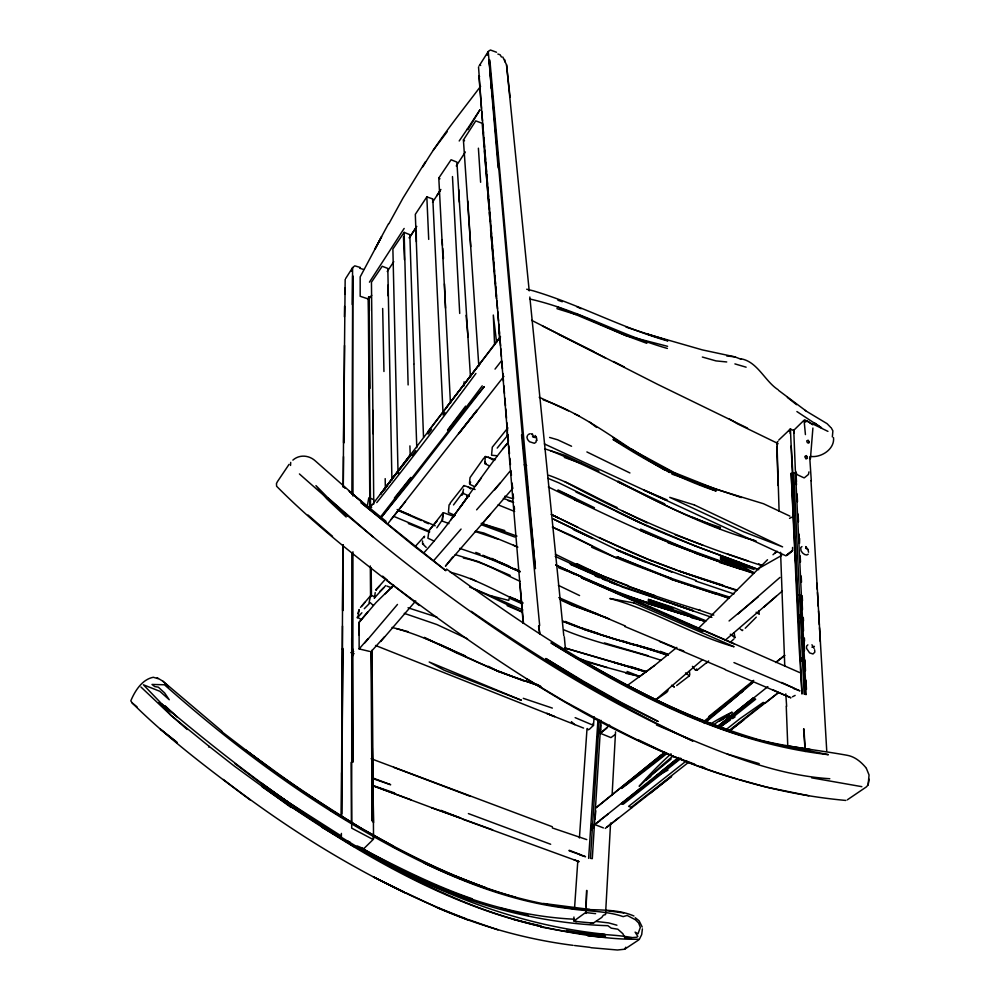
<?xml version="1.0" encoding="UTF-8"?>
<svg xmlns="http://www.w3.org/2000/svg" width="1000" height="1000" viewBox="0 0 1000 1000"><rect width="100%" height="100%" fill="white"/><g stroke="black" fill="none" stroke-linecap="round" stroke-linejoin="round"><path stroke-width="1.5" d="M363.913 848.575L373.125 839.525L351.7 828.138L351.812 553.112M352.938 551.775L352.837 762.262L352.113 638.263L352.013 762.2L351.7 638.225M352.987 496.062L352.7 275.812L351.9 494.3M372.013 650.562L373.55 839.05L373.15 837.788M341.375 836.888L341.388 833.413M351.1 762.412L351.45 821.838M464.1 385.812L464.113 381.763M343.587 442.738L345.163 279.475M388.113 295.3L388.15 285.025L388.225 295.95M341.337 816.975L342.875 544.725M343.212 487.25L343.812 394.55M342.5 626.05L342.05 772.837L342.7 649.562M342.587 610.462L342.962 545M343.312 486L343.5 456.637M342.912 610.6L343.275 545.138M343.888 442.887L344.5 345.462M344.837 294.387L344.875 288.2L344.775 294.225M497.2 448.088L507.175 435.975L507.238 431.637M344.412 316.8L344.588 306.262M591.462 829.6L593.413 827.738L593.45 825.575L592.2 823.538M341.438 816.862L342.85 648.388L342.275 649.163M408.125 384.938L404.125 232.375L392.887 249.025L398.025 472.225M805.425 434.588L804.075 420.2L793.763 430.3L795.312 469.525L795.713 473.45L796.862 473.913M586.062 913.462L586.562 890.588M689.788 674.712L689.425 671.312M585.95 906.925L586.825 890.425M612.087 795.3L615.538 731.875M610.575 823.025L605.525 914.562L603.337 915.212L601.788 917.412L593.413 923.037L590.288 922.862L593.138 923.112M600.8 724.9L600.312 733.288L610.95 737.613L614.55 734.987M790.15 433.475L790.413 429L794.212 430.863M600.562 729.087L600.312 733.288L606.938 728.062M600.962 720.3L592.3 858.637L590.45 858.35L599.225 720.212M588.625 858.375L597.987 719.45M573.95 917.013L573.675 921.188L585.575 912.55L595.6 913.65M574.55 908.15L577.8 861.025M579.412 837.962L586.987 729.125M594.188 716.888L593.462 725.387L589.45 729.212L588.25 729.788L587.263 728.5M594.987 819.212L595.812 810.812M642.4 928.888L641.688 934.6L639.4 939.2C606.362 940.025 573.075 932.913 540.625 926.963M442.7 519.65L442.925 512.95L428.988 530.562L427.9 538.212L434.212 541.112M469.462 483.387L470.037 477.587L483.837 458.038M810.425 458.75L812.9 428.038M367.55 504.775L368.8 497.863L369.588 497.9M357.938 617.025L359.175 609.562L357.875 613.425M436.838 527.837L441.662 520.837L443.225 514.325M507.85 427.887L492.287 447.188L491.55 455.25L496.987 455.737M424.3 537.663L424.513 536.213L415.838 545.8M540.938 686.513L498.862 671.7L457.113 653.213L424.375 637.375M495.438 459.688L485.312 456.425L484.775 463.663L489.3 465.838M847.275 799.862L866.35 786.925L868.138 784.875L869.087 779.188M536.312 440.175L535.975 442.2L534.362 443.288L529.475 441.712L527.612 439.525L526.925 437.163L527.625 435.337M369.05 602.788L370.55 595.75L360.513 607.413M519.875 583.188L523.5 623.387M868.138 784.875L869.05 774.963L866.413 768.487M375.213 592.6L374.513 598M808.95 471.887L808.45 474.438L804.55 477.638M667.725 691.188L668 689.85M453.5 504.938L462.825 492.475L463.525 489.25M696.388 670.225L696.663 668.988L697.25 670.062M487.262 55.2L488.263 51.525L490.4 50L496.525 52.25M832.35 436.912L832.887 430.875L831.213 427.812M351.562 271.1L352.6 267.638L354.762 265.837L360.325 267.475M290.7 462.413L290.538 465.45M357.512 617.35L361.225 619.487M432.525 200.062L432.825 199.225L431.737 198.588L426.838 196.887L415.325 214.338L423.512 437.25M600.625 732.5L600.312 733.288L609.637 725.15M473.925 486.3L469.738 484.3L470.625 482.113M463.462 492.6L461.95 495.325M422.863 166.812C439.65 138.375 460.788 112.65 480.625 86.287M375.163 248.938L381.6 236.7L360.175 276.913L360.175 296.275L368.762 299.125L371.712 295.287M597.225 737.138L598.413 734.875L597.913 732.8M388.913 223.7L402.85 198.325L425.513 161.637M374.65 249.425L388.45 223.863M374.25 598.188L385.712 585.538M352.45 656.5L351.375 652.513L353.1 649.362M794.513 552.475L795.188 551.225L796.038 570.188M795.713 473.45L796.388 472.287M590.862 947.7L617.438 950L624.65 949.225L625.8 947.2M478.837 366.225L463.413 139.975L475.763 120.875L482.175 123.287L492.987 256.913M404.15 228.45L369.45 282.162M730.275 634.225L734.875 637.638L734.225 633.038M373.125 433.787L371.45 282.2L382.2 266.262L387.825 268.45L391.925 480.2M450.462 403.375L438.8 178.025L451.087 159.762L456.887 162.1L470.487 377.163M398.062 473.688L398.775 472.55M479.162 65.85L488.263 51.525L498.137 167.925M345.637 278.575L352.6 267.638L352.287 304.55M467.287 129.113L479.963 109.8L467.925 129.588L467.287 129.113L459.2 140.975M436.637 195.975L440.887 189.462M465.375 151.975L456.25 165.975M440.213 190.55L432.525 202.275M393.775 261.675L387.25 271.488M416.788 226.388L409.2 238.012L416.1 227.5M289.062 464.375L277.438 481.625L276.462 483.537L276.613 486.25C320.25 530.3 370.3 567.6 419.263 605.5M424.3 552.337C455.475 518.038 478.837 477.725 508.35 442.125M459.913 507.7L468.088 496.375L450.625 520M485.037 456.8L486.337 456.875M475.337 486.287L481.388 478M433.338 150.087L447.238 131.637M507.175 435.975L508.062 434.775M448.663 430.662L482.25 385.85M410.163 454.963L380.375 494.412L500.2 336.875M380.637 493.875L410.363 454.837M450.175 503.088L464.062 485.45L463.512 486.138M411.037 477.65L380.95 516.438M387.6 524.025L476.825 410.312M370.337 507.337L394.113 476.087M428.05 434.113L431.525 429.55M393.562 585.288L376.087 602.513L359.075 622.388L359.15 648.925L369.575 651.4M446.438 407.325L500.55 336.875M412.025 455.5L415.775 450.588M443.013 414.9L444.888 412.438M364.875 642.837L397.475 604.438M480.387 363.125L428.062 431.5M394.4 498.013L410.825 477.413M465.625 406.125L447.55 430.037M495.025 369.1L501.2 361.163M459.012 433.5L503.9 376.362M494.775 489.812L509.8 471.438M394.487 476.05L411.213 454.975M447.775 430.288L466.25 407.013M362.038 605.95L364.9 602.325M371.375 651.312L384.525 636.737M452.688 557.062L445.438 566.163L512.888 488.225M458.525 433.6L477.225 410.288M391.225 519.25L405.538 501.525M367.775 611.825L359.075 622.388L359.263 635.212M461.062 529.062L433.875 560.413M380.775 641.462L415.725 600.938M368.1 638.612L359.15 648.925L359.775 648.812M483.05 522.775L490.525 514.163M476.613 509.837L500.025 483.137M502.938 448.688L507.887 443.1M777.463 444.888L776.95 442.525L777.925 441.425M788.45 431.213L790.413 429L802 694.038L798.65 639.125L791.175 473.088L799.463 638.5M437.312 520.75L428.988 530.562M756.287 617.137L745.238 628.237M384.425 580.35L375.85 589.913L379.637 586.062M364.3 608.688L369.2 603.725M385.075 593.95L393.675 585.15M767.513 559.725L698.512 628.275M361.887 612.788L357.35 617.837L357.238 617.212M811.9 647.15L814.412 646.375M450.288 503.825L449.062 504.9L448.438 512.575L455.25 515.462M807.85 644.862L806.575 646.112L806.488 648.3L809.625 652.9L812.987 653.975L814.85 652.125L814.613 649.788M778.737 440.075L790.413 429M742.85 630.013L742.262 630.588L740.275 629.05M208.612 747.013L209.225 746.438L234.213 766.025L291.163 807.55M379.712 591.575L383.825 587.688M774.938 553.387L777.175 551.287M689.538 675.725L676.663 685.55M729.938 642.675L733.925 638.975M692.438 666.35L695.2 669.975L696.912 670.337L708.662 661M787.562 554.975L792.537 550.525L792.575 547.463M773 554.738L776.263 551.838M776.175 596.287L724.9 640.512M737.7 614.25L779.963 577.425M801.925 546.6L800.713 547.65L801.012 550.737L802.55 552.95L804.675 554.513L806.762 554.975L808.2 554.2M780.775 658.7L784.675 655.337M656.25 699.3L702.5 659.7M763.713 607.288L782.275 591.062M595.825 807.962L664.538 752.35M605.262 828.425L610.275 824.338M706.375 663.075L708.175 661.562M650.062 793.413L671.612 776.225M676.825 647.387L654.55 665.487L627.112 685.662M729.075 620.962L758.363 596.688M775.812 662.525L784.6 655.337M603.4 827.9L594.75 824.55L678.45 757.862M645.987 779.675L671.137 758.95M661.162 755.05L597.112 806.862M555.375 554.225C601.388 577.463 649.862 595.175 699.137 610.075L699.812 609.525M725.888 717.725L729.438 714.825M753.725 680.35L708.75 716.6M606.638 827.4L618.663 817.75M640.05 789.663L621.613 803.625L639.275 789.275M661.95 755.288L623.075 786.688L629.113 781.988M718.037 726.513L767.85 686.612M775.863 662.362L780.413 658.7M622.038 787.663L665.688 752.425M703.6 721.65L753.3 681.688M666.625 752.725L631.538 780.113M704.312 722.337L738.35 694.875M740.775 692.925L743.213 690.962M717.95 726.375L753.575 697.75L716.963 726.862M722.375 719.75L729.663 713.938M632 807.55L671.425 776.625M678.425 757.5L660.45 772.175M718.925 727.05L754.587 698.725L755.662 699.212L719.75 727.688M729.188 731.213L778.125 692.775M679.375 758.438L622.15 803.863L623.162 804.275L681.012 758.4M680.4 758.263L657.013 775.037M686.637 760.675L628.612 806.375L631.225 807.337L688.737 762.188M726.712 729.112L740.062 718.587L763.225 702.412L764.3 702.85L729.675 730.037M719.775 721.15L729.3 713.662M632.125 807.475L610.625 824.3M729.312 731.225L743.725 719.938M765.25 703.037L778.562 692.588M787.013 554.85L792.537 550.525L785.962 555.825L544.388 443.925M645.987 780.225L650.788 776.462M671.513 685.275L674.362 686.8M732.387 715.275L754 698.45M621.613 803.625L661.363 772.738M599.95 820.288L607.975 814.15M638.775 677.225L654.55 665.487M638.862 939.825L624.65 949.225M799.525 543.4L799.613 538.525M596.062 823.5L600.275 820.562M657.163 698.95L666.938 692.15L667.3 690.625M720 726.838L730.025 720.238M732.537 718.587L735.037 716.938M789.525 518.362L791.712 517.238M757.475 569.163L781.663 555.45M292.875 460.112C299.475 454.3 309.012 455.125 315.312 460.9L361.488 501.712L349.963 492.025M654.737 777.138L667.95 770.138M792.475 696.775L795.138 695.413M528.312 434.487L530.188 433.713M353.387 654.75L351.375 652.513L353.675 651.562M187.225 729.513L170.613 715.025L161.775 703.925L143.412 684.788L159.825 691.287L169.262 699.75L164.625 692.938L158.325 687.163L154.7 686.562L152.025 684.45L164.462 684.775C243.225 754.613 329.288 817.05 424.212 863.1C469.762 885.025 517.95 902.588 568.413 908.475C586.525 911.525 605.837 910.6 623.162 916.612L627.163 915.45L635.35 919.725L638.6 922.925L640.35 927.387L638.025 933.763L635.112 932.138L637.837 936.438L636.712 937.225L624.675 938.225M363.575 848.662L357.15 845.925M845.8 800.438C673.15 784.825 521.688 682.2 386.95 580.525M410.838 799.737L372.262 785.5L431.75 807.7M526.7 289.225L533.225 290.812C579.25 304.525 621.6 327.775 667.788 340.975M810.7 456.45C821.25 457.863 834.837 449.125 833.525 437.6M591 825.525L593.45 825.575M631.388 937.438C609.913 933.637 587.85 934.95 566.45 930.362M656.45 725C711.675 748.238 769.3 774.8 829.812 778.737M605.475 936.15C477.85 927.113 364.363 858.25 261.925 786.637M633.938 916.012C613.688 907.188 589.975 911.462 568.475 908C518.15 901.012 469.988 884.837 424.212 863.1M574.237 919.212C498.675 915.588 427.05 886.038 362.425 848.3M576.862 921.55L575.05 921.413L593.513 923.125M587.775 935.863L605.6 937.35M466.587 496.15L469.212 496.375M604.9 934.262C434.425 916.875 289.325 810.812 161.775 703.925M726.725 361.962L715.987 360.9L702.35 357.038M726.725 355.975L734.837 356.85L741.2 359.312M589.85 909.438L543.337 903.45M574.538 945.512L590.188 947.375M596.225 921.45L608.7 922.913L616.925 925.212M606.4 910.6L623.775 912.95M446.512 569.038C542.375 639.263 644.325 705.925 759.287 739.875C788.138 747.25 817.837 749.963 847.087 755.275C855.025 756.688 861.213 762 866.2 768.025M573.112 945.35C526.4 939.4 480.725 926.587 437.562 907.8M785.763 745.6L810.212 749.463M861.838 786.663L811.637 777.825M808.825 795.763L766.225 787.062L739.338 779.6M734.837 356.85L702.375 349.9L647.588 334.175L667.575 340.538L626.038 327.1M529.663 298.975C577.4 309.625 620.337 335.1 667.375 348.438M740.288 358.713C757.35 361.05 764.65 381.138 778.125 389.738M422.55 540.975L422.6 543.888L423.6 544.087M626 673.312L639.712 676.45L627.062 671.462M475.487 531.075L483.825 533L517.712 547M322.212 827.45C391.025 867.95 461.912 909.45 540.975 925.788M667.588 346.325L625.462 335.438L556.675 306.588M408.025 607.788L436.912 617.112M404.288 613.375L436.825 624.513L467.5 638.825M660.9 660.225C628.7 649.488 595.15 642.938 563.713 629.763M691.488 617.712L705.487 621.337L620.875 593.975L605.037 587.837M469.588 587.025L490.175 595.588L508.75 600.413L509.263 598.075L522.112 603.763M392.05 627.438L408.275 631.7M512.5 919.1L540.887 926.5M455.25 554.65L478.275 561.562L510.188 575.375M501.1 908.225L528.4 915.475M563.088 621.388C596.975 635.425 632.762 643.825 667.675 654.762M645.987 671.488L564.738 647.925L645.987 671.925L614.95 662.7M583.1 660.975L639.712 676.45M746.125 367.188L734.912 363.9M463.387 558.05C483.8 561.925 501.425 572.913 520.075 581.325M604.45 642.925L648.125 655.725M634.862 644.55L654.525 650.1M610.925 638.025L654.725 650.612L635.475 644.775M481.163 523.4L504.8 530.575M450.262 572.238C475.613 578.55 498.2 592.263 521.888 602.85M552.337 708.088L523.275 698.325M158.075 678.65L153.3 677.275C142.088 679.388 134.838 691.125 130.812 700.837L132.2 702.987C168.425 738.925 209.488 769.587 250.287 800.062M729.488 597.025C682.725 582.788 636.2 567.312 591.6 547.188M614.038 662.337L633.15 667.938M549.6 437.438L557.725 439.825L571.562 446.25M737.2 590.112C690.013 575.938 643.375 559.375 599.175 537.463M532.675 434.225L531.525 433.888L534.825 437.512L532.5 436.775M481.7 523.475L516.962 536.112M705.487 621.337L647.625 603.525L620.875 593.975M806.787 456.488L805.35 456.05L804.812 456.788L806 458.95L807.45 458.237L806.388 455.575M621.25 640.5L629.85 643.075M579.15 658.863L607.125 667.537M727.312 754.062L759.212 763.637M722.975 585.163L678.55 570.925M647.625 603.525L692.175 616.95C645.5 603.025 599.438 586.812 555.875 564.888M548.337 486.962C615.1 519.5 682.438 551.888 753.988 572.863L740.562 565.262L720.462 557.238L740.575 564.412L720.475 556.45L754.1 569.5L720.45 558.15L740.537 566.1L720.438 559.075L753.988 572.863M584.212 629.5L634.862 645.188M538.6 684.963L524.425 680.662L539.95 685.987M508.175 500.725L513.638 502.4M552.337 827.95L586.775 839.6M404.125 232.375L409.837 234.675L414.012 363.762M556.938 308.663L575.95 314.55M504.812 496.225L511.825 498.387M498.137 504.85L514.65 511.463M631.263 643.512L666.95 655.075M737.85 779.188C690.413 766.025 645.588 745.037 602.325 721.812M719.525 562.438L753.825 573.35C716.15 558.825 677.625 546.487 640.45 530.6M693.037 610.8L621.587 586.1L570.2 563.9M607.775 618.2L572.238 605.363L561.188 600.237M579.9 854.938L585.538 856.712L569.237 850.263M503.312 498.387L513.263 501.875M459.787 548.387L497.312 561.2M671.938 474.137L741.338 497.55M695.55 581L733.95 593.962M671.45 578.488L616.925 556.675L671.062 579.225L729.188 598.3L715.938 593.325M629.9 666.375L641.5 670.05M497.875 54.05L500.112 54.763L501.475 57.062M359.688 268.225L363.587 269.462M392.837 846.438C432.175 866.875 472.762 885.062 515.462 897.262M745.212 537.625L755.575 540.975M544.65 448.787L565.275 455.462L598.95 471.1M524.188 464.837L526.688 465.65M564.738 481.55C627.45 515.913 693.213 544 761.438 565.4L758.763 563.862M497.812 539.087L475.337 531.538M673.062 604.012L711.875 617.362M482.088 524.975L514.675 537.013M671.062 579.225L715.588 593.9M692.9 610.45L622.35 587.075M580.638 627.575L598.175 633.362M585.588 629.525L610.65 637.825M721.087 556.188L758.775 569.65M798.538 594.788L800.413 595.413L805.075 693.763M396.475 628.587C440.55 640.95 479.412 666.513 523 680.175M655.95 650.588L667.387 654.425M550.35 450.637C619.888 478.45 683.062 520.975 755.9 540.9M727.487 553.938L747.85 560.887M736.388 590.5L678.425 570.7M699.137 610.075L713.825 615.112M627.9 586.362L654.775 595.562M373.15 778.725L390.675 784.725L372.262 777.75M372.5 785.375L394.613 792.987M557.925 300.238L562.288 301.75M642.825 670.512L645.487 671.425M454.25 516.538L443.363 512.638M569.1 850.8L580.112 854.625M468.225 919.525L497.987 929.875M564.35 457.45L581.25 463.375M695.275 553.188L740.05 568.825M448.963 523.6L441.662 520.837M609.575 619.15L572.438 604.837L559.875 598.975M577.762 658.138L583.538 660.175M696.338 580.55L644.562 561.688L617.175 550.388M552.337 826.75L371.1 758.7M440.887 810.325L460.925 818.162L431.587 807.7L492.625 829.825M464.575 485.737L475.075 489.513M618.1 481.075C651.263 498.65 684.488 516.275 720.525 527.375M667.95 542.75L720.175 561.688M386.987 586.112L391.875 587.888M371.325 595.462L375.012 596.8M672.913 756.25L694.712 764.175M700.525 766.275L704.887 767.862M462.388 819.1L579.125 861.675L573.825 859.663M572.438 604.837L598.05 614.188M550.662 844.262L468.387 813.587M646.838 343.325L625.462 335.438L575.938 313.525M616.075 511.15C655.938 531.712 698.15 547.225 740.225 562.562L758.15 569.462M793.562 688.525L799.912 690.863L781.625 682.463M563.075 621.3L584.113 629.038M695.275 546.038L740.612 562.875M587.925 663.587C632.987 688.838 678.9 713.2 727.938 729.862M393.612 767.3L470.475 796.4M662.6 653.25L668.112 655.312M472.312 898.8C434.1 885.662 398.013 867.25 362.15 848.8M651.263 560.487L676.988 570.163M675.3 534.812L702.862 545.237M694.425 717.412L727.537 729.912M660.375 651.35L667.463 654.062M424.3 637.888L465.425 655.938M466.812 918.988C378.787 886.137 297.587 836.538 223.275 779.45M671.725 572.1L617 549.775L553.312 519.012L592.688 538.3L573.875 529.95M576.375 564.263L600.938 575.212L628.6 585.825M330.575 810.362C380.25 840.138 431.375 868.175 486 887.825M558.725 567.788L581.425 576.562L799.8 672.613M455.3 876L485.75 887.812M475.788 552.4L480.037 554.062M375.525 645.475L583.575 728.088M483.237 556.062L515.375 569.637L498.713 561.712M499.425 671.425L524.6 681.263M624.688 626.425L676.6 648.213M679.45 649.338L683.725 651.025M574.55 499.8L594.438 507.725L558 489.938M468.587 920.212L437.3 907.688L405.575 892.625M482.812 555.225L508.988 566.013M565.188 621.425L579.188 627.087M695.688 546.188L640.487 522.788L575.975 492.038M695.525 552.812L640.662 529.113M408.312 523.513L429.55 532.212M793.838 688.125L733.962 662.575M595.2 576L599.487 577.762M602.337 578.938L606.625 580.712M609.475 581.888L613.763 583.65M692.638 517.312L720.037 528.675M548.05 478.375L558.737 482.812L640.487 522.788M469.288 495.975L463.075 493.4L462.825 492.475M546.775 713.388L554.575 716.625L547.225 713.45M548.825 475.3C572.638 483.8 594.087 497.125 617.025 507.463M370.95 498.462L373.65 499.6M394.113 516.512L429.613 531.388M625.363 626.013L558.825 597.6M725.325 669.775L790.938 697.8L785.062 695.138M667.138 499.938L644.05 490.15L666.1 500.25M621.625 586.7L570.5 564.438M659.525 641.475L725.188 669.388M575.15 717.638L593.462 725.387L593.062 723.388M747.525 428.125L657.913 384.487L531.65 320.325M702.7 630.462L702.712 631.35L581.362 577.775L733.988 643.825M398.562 510.138L409.85 514.938M651.462 560.837L599.263 537.825L551.85 514.812M397.15 509.538L435.188 525.788M507.113 605.65L522.225 612.137M398.875 510.8L421.312 520.575M351.375 652.513L354.1 653.675M617 549.775L644.2 561.6M543.2 399.837C588.15 415.513 624.4 447.212 665.3 470.387M522.85 609.963L490.175 595.588M574.575 413.888L579.087 415.875M616.712 584.738L555.163 556.325M424.175 521.838L428.462 523.725M581.425 576.562L558.725 566.538L581.175 576.65M576.85 306.8L581.112 308.7M812.925 424.05L827.938 431.375M495.312 560.5L520.05 571.712M557.8 490.65L575.312 498.562M772.525 689.638L784.775 695.175M498.825 562.163L519.85 571.888M610.325 589.312L633.775 600.087M617.938 481.962L664.675 503.862M797.312 474.725L803.962 477.825M539.188 397.2L568.425 410.825M509.538 596.638L522.15 602.525M586.9 451.938L629.925 472.962M551.112 514.438L559.038 518.15L552.013 514.788M470.325 578.362L475.775 580.913M473.725 588.6L522.413 611.888M439.938 178.787L438.8 178.025M592.312 546.15L552.288 527.05L571.3 535.425L616.5 558.013M789.912 516.138L763.475 503.725L716.137 489.275L673.938 472.438L613.025 439.45C645.4 460.325 679.425 479.05 716.188 491.012C680.013 477.013 644.825 460.138 613.15 437.575M622.388 510.988L647.125 522.9M569.637 571.875L575.262 574.575M558.375 585.35L579.575 595.55M638.575 739.925L673.213 756.562M560.388 518.8L577.938 527.288M577.05 563.7L600.938 575.212M491.788 558.375L497.337 561.05M513.763 598.45L523.162 603.038M373.438 876.963L404.175 891.95M369.075 506.287L371.65 507.55M440 644.4L451.812 650.163M454.425 651.45L457.05 652.725M558.638 334.387L594.438 351.95M555.837 565.087L568.263 571.2M513.45 545.237L517.612 547.275M571.9 528.225L592.863 538.562M778.088 443.575L737.6 423.888L729.438 418.988M464.55 140.775L463.413 139.975M605.588 358.1L542.438 325.938M514.487 568.513L520.025 571.3M381.962 860.95C451.275 899.362 528.462 923.112 607.863 925.7L611.237 928.15L617.837 929.212L622.875 933.713L625.013 938.088M623.925 683.688L659.725 701.862M373.575 876.888L405.737 893.25M613.575 361.512L624.4 367.038M488.387 666.287L498.862 671.7M347.5 840.95L350.262 842.375M376.525 858.125L379.25 859.575M157.213 677.788L162.925 681.237L221.875 731.125M600.962 721.112L563.775 700.95L526.487 678.662M785.788 693.85L786.65 706.438M776.95 442.525L779.1 511.287M392.925 845.863L361.463 828.363L330.725 809.675M804.737 410.238L827.125 423.688L830.525 427.225M631.175 448.812L669.45 472.5M810.987 480.613L826.737 750.788M805.7 548.15L807.925 549.5L808.562 552.225M590.988 826.237L593.413 827.738M807.387 421.05L812.75 424.8M300.938 790.163L361.55 828.688M341.125 835.888L272.262 791.988M318.325 822.812L328.812 829.375M331.438 831.025L335.375 833.475M812.3 424.087L804.9 419.913L805.7 422.15M296.35 808.938L300.225 811.388M302.812 813.012L305.4 814.65M310.562 817.913L314.438 820.362M354.075 846.712L291.588 806.963L262.425 786.038M488.3 457.1L492.525 459.787M263.113 786.062L268.337 789.45M221.688 731.6L272.462 770.45L330.875 809.625M756.125 612.238L759.237 614.288L758.875 610.95M805.7 410.675L778.787 390.538M471.213 611.3C541.775 659.85 615.15 704.737 692.85 740.987C547.562 675.588 418.025 579.4 299.425 473.95M234.8 763.538L261.038 783.512L314.525 820.225M814.587 422.975L821.625 427.912L796.9 411.55M245.837 750.25L301.05 790.175M261.375 783.05L289.262 803M685.512 672.925L689.287 675.75M468.387 487.1L470.812 488.913M245.787 750.125L272.613 770.125M172.712 713.275L159.025 702.525M589.212 421.737L596.575 427.425M176.762 742.025L160.375 729.2L177.275 742.763M787.387 397.425L796.587 404.688M132.2 702.987L137.025 706.825M635.25 917.725L639.125 920.825L642.188 927M426.213 547.375L422.6 543.888M209.225 746.438L170.613 715.025L140.95 687.025M343.088 486.213L345.475 488.175M349.05 491.1L386.087 521.388M382.612 576.138L387.4 580.1M332.525 536.3L308.025 515.025M346.175 517L326.75 498.762L315.95 485.613L328.137 498.025L373.1 536.95M343.038 486.213L345.35 488.15M489.162 59.625L489.875 60.237L535.4 568.65L522.312 434.85L489.162 59.625L491.287 88.525M571.388 721.65L574.788 724.663M370.087 602.55L373.162 605.312M479.95 64.812L480.675 65.462M164.938 705.638L177.275 717.125M328.137 498.025L347.25 515.875M479.6 76.513L478.913 75.862L508.837 450.375M162.925 681.237L168.45 686.688M485 462.137L486.075 463.537M502.775 56.975L506.538 64.812L510.05 97.2M490.575 229.537L492.775 253.925M673.35 686.162L674.013 687.075M811.95 644.762L814.112 648.462M536.013 436.975L537.038 440.45M535.188 435.487L536.65 438.1M734.05 635.925L734.875 637.638M807.925 549.5L805.8 546.575L806.062 548.075M496.4 298.888L492.512 253.562M794.225 433.225L793.763 430.3M538.55 626.1L539.812 634.05L538.837 625.887M504.65 59.513L504.988 61.863M796.075 577.087L796.338 579.212M539.663 625.538L521.562 434.837M529.825 297.013L563.787 635.7M529.212 290.863L506.538 64.812M564.312 636.838L565.538 650.3M509.487 453.65L508.825 445.925M509.9 458.3L510.462 464.5M511.012 470.7L511.438 475.35M512.137 483.088L512.55 487.738M513.112 493.938L513.525 498.587M514.225 506.325L514.5 509.425M466.075 315.312L468.05 337.238M488.963 206.55L484.475 150.887M497.488 308.688L496.863 300.95M497.75 311.762L498.512 321.025M498.762 324.1L499.525 333.363M499.787 336.438L500.55 345.7M500.8 348.775L501.438 356.488M501.825 361.112L502.463 368.825M502.837 373.45L503.475 381.163M503.862 385.788L504.5 393.5M504.875 398.125L505.513 405.838M505.763 408.925L506.538 418.175M506.912 422.8L507.55 430.513M507.938 435.138L508.438 441.3M508.762 450.2L523.188 623.263M803.612 729.087L805.212 751.5M487.738 187.375L488.488 196.713M488.738 199.825L489.487 209.15M489.738 212.262L490.487 221.6M490.863 226.262L491.488 234.05M491.737 237.162L492.488 246.488M492.863 251.163L493.488 258.938M493.738 262.05L494.487 271.388M494.862 276.05L495.487 283.837M495.737 286.938L496.488 296.275M481.488 108.387L478.537 67.025M481.725 111.475L482.463 120.775M482.713 123.875L483.45 133.162M483.812 137.8L484.55 147.1M484.787 150.2L485.525 159.488M485.775 162.587L486.5 171.875M486.75 174.975L487.488 184.262M496.587 342.287L493.312 315.05L494.562 343.837M478.4 148.188L480.625 182.275M428.713 239.387L426.838 196.887M498.925 330.125L499.613 339.162M442.075 239.6L442.5 245.425M442.725 248.337L443.475 258.525M489.375 212.488L489.7 216.95M795.638 472.638L796.488 484.825M809.7 456.875L811.3 480.8M467.775 201.012L470.75 246.588M791.213 446.012L792.8 472.325M816.963 583.312L817.312 589.438M817.487 592.5L818.275 606.287M818.538 610.887L819.325 624.675M819.5 627.737L820.288 641.525M803.962 728.85L805.013 746.888M432.825 199.225L443.025 413.15M795.987 472.475L796.475 481.688M804.925 659.975L805.487 670.812M805.975 680.1L806.462 689.388M800.163 555.812L800.487 562.013M801.2 575.975L801.513 582.175M802.225 596.138L802.463 600.788M803.337 617.85L803.5 620.95M804.375 638.013L804.538 641.112M776.762 446.613L778.15 485.538M458.713 189.675L459.338 202.138M797.125 493.963L797.5 501.688M798.1 514.038L798.475 521.763M799.062 534.125L799.287 538.75M801.825 595.837L802.487 609.575M802.85 617.2L803.512 630.938M803.875 638.562L804.463 650.775M799.463 614.825L799.613 617.913M801.462 657.987L801.612 661.075M459.712 313.438L452.475 176.562M444.475 283.825L445.525 308.113M403.475 236.85L404.438 259.688M413.95 364.312L416.788 447.762M383.95 371.5L382.675 308.488M784.762 666.05L780.588 552.3M786.25 706.213L787.812 747.15M368.575 296.837L370.525 507.025L370.5 503.913M409.925 445.9L410.238 456.213M369.075 296.925L370 388.35M373.55 822.75L372.3 748.012M385.188 478.625L385.363 488.837M373.75 504.062L372.925 410.387M369.263 297.1L369.4 310.938M368.288 298.288L369.862 508.375M371.163 567.888L371.463 595.975M416.262 230.287L416.362 241.75M376.325 589.562L376.325 590.425M371.012 567.837L371.238 595.9M371.688 650.438L372.212 821.087L370.975 651.538M371.5 651.612L372.062 720.025M370.312 565.95L370.55 597.075M341.6 772.688L341.763 813.913M373 767.175L373.075 821.838M671.05 753.8A500.725 250.863 -79.2 0 0 639.175 786.287A3818.637 1336.612 78.5 0 1 673.337 755.7M711.025 723.625A500.725 250.863 -79.2 0 1 732.15 712.175A3818.637 1336.612 78.5 0 0 713.325 724.912M752.75 682.7A3077.513 530.388 -55.4 0 1 704.275 723.425M666.112 754.175A3077.513 530.388 -55.4 0 1 621.587 788.45M475.913 373.462A5511.438 505.438 -64 0 1 376.75 502.6M809.2 441.788L808.737 443.125L807.362 442.688L806.712 440.913L808.15 440.213L809.2 441.788M466.863 407.25L381.8 516.763L412.925 478.338L484.237 386.625L466.863 407.25M828.225 754.65C727.55 743.112 635.763 695.863 550.962 642.875C607.762 676.6 665.612 709.513 728.238 731.275C760.763 742.35 794.7 747.712 828.225 754.65M633.962 602.938L609.875 598.5C652.987 609.95 691.137 634.625 734.075 646.75L633.962 602.938M806.125 694.513L804.1 694.05L793.763 472.725L795.562 473.525L806.125 694.513M694.362 504.938L669.75 497.35L743.538 531.725L782.6 546.888L694.362 504.938M672.638 609.1L648.175 601.3L705.713 620.7L672.825 607.288L648.35 599.35L672.725 608.263L648.25 600.4L672.638 609.1M521.325 700.238L444.288 670.3L429.2 662L521.325 700.238M657.925 721.338L620.925 703L583.312 681.9L545.788 658.512L583.475 681.263L621.05 702.35L657.925 721.338M445.775 570.575L414.012 546.05L361.012 502.612L445.775 570.575"/></g></svg>
